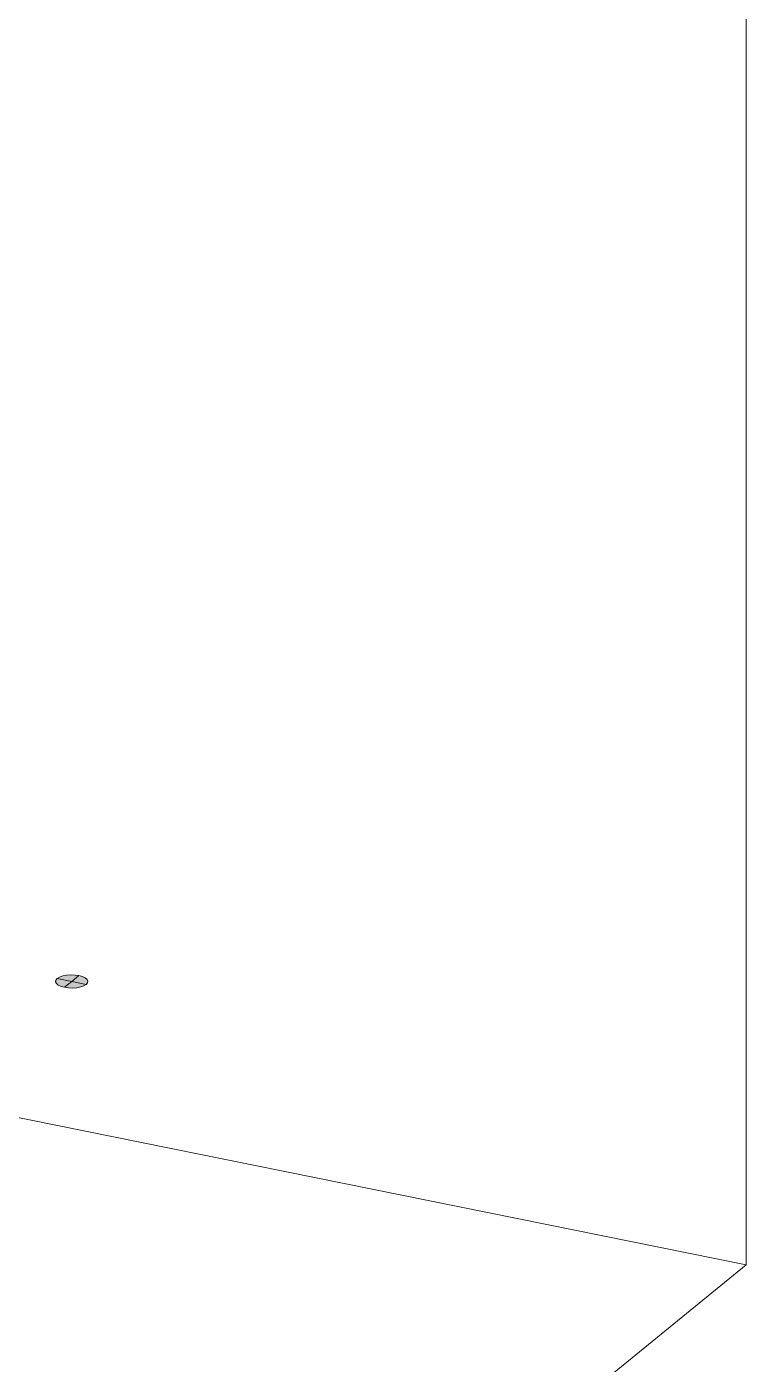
# Model space of a CAD drawing. Header units: inches. Extents: x -8719 to -3484, y -2874 to 4085.
# Drawn here: x -4921.8 to -4743.7, y -676.8 to -345.8 of the extents above; entities that cross this region are included whole.
import ezdxf

# ---------------------------------------------------------------- set-up
doc = ezdxf.new("R2010")
doc.units = ezdxf.units.IN
doc.header["$MEASUREMENT"] = 0
doc.layers.add('G-ANNO-SYMB', color=111, linetype='Continuous', lineweight=9)
doc.layers.add('L-SITE', color=91, linetype='Continuous', lineweight=9)
doc.layers.add('L-SITE-1', color=91, linetype='Continuous', lineweight=9, transparency=0.4)

# ---------------------------------------------------------------- blocks, each defined once
blk = doc.blocks.new('BenchMark - BenchMark-V412-STRUCTURAL - 3D - SOUTHEAST')
at = {"layer": 'L-SITE-1'}
blk.add_hatch(color=256, dxfattribs=at).paths.add_polyline_path([(8353.32, -949.43), (8354.79, -949.26), (8355.29, -949.16), (8356.07, -948.88), (8356.66, -948.53), (8357, -948.13), (8357.07, -947.71), (8356.87, -947.29), (8356.41, -946.91), (8355.73, -946.59), (8354.86, -946.36), (8353.88, -946.22), (8352.84, -946.19), (8351.37, -946.36), (8350.87, -946.45), (8350.08, -946.73), (8349.5, -947.08), (8349.16, -947.48), (8349.09, -947.91), (8349.29, -948.32), (8349.74, -948.7), (8350.43, -949.02), (8351.29, -949.26), (8352.28, -949.4)], flags=0)
at = {"layer": 'L-SITE'}
for q in [(8354.86, -946.36), (8349.5, -947.08), (8351.29, -949.26), (8356.66, -948.53)]:
    blk.add_line((8353.08, -947.81), q, dxfattribs=at)
for points in [[(8356.66, -948.53, 0), (8357, -948.13, 0), (8357.07, -947.71, 0), (8356.87, -947.29, 0), (8356.41, -946.91, 0), (8355.73, -946.59, 0), (8354.86, -946.36, 0), (8353.88, -946.22, 0), (8352.84, -946.19, 0), (8351.81, -946.27, 0), (8350.87, -946.45, 0), (8350.08, -946.73, 0), (8349.5, -947.08, 0)], [(8349.5, -947.08, 0), (8349.16, -947.48, 0), (8349.09, -947.91, 0), (8349.29, -948.32, 0), (8349.74, -948.7, 0), (8350.43, -949.02, 0), (8351.29, -949.26, 0), (8352.28, -949.4, 0), (8353.32, -949.43, 0), (8354.35, -949.35, 0), (8355.29, -949.16, 0), (8356.07, -948.88, 0), (8356.66, -948.53, 0)]]:
    blk.add_polyline3d(points, dxfattribs=at)

msp = doc.modelspace()

# ---------------------------------------------------------------- linework, layer by layer
at = {"layer": 'G-ANNO-SYMB'}
for p in [(-4743.75, 7.47), (-5322.84, -535.01), (-5494.7, -1263.3)]:
    msp.add_line(p, (-4743.75, -652.24), dxfattribs=at)

# ---------------------------------------------------------------- block references
at = {"layer": 'L-SITE'}
msp.add_blockref('BenchMark - BenchMark-V412-STRUCTURAL - 3D - SOUTHEAST', (-13263.77, 365.72), dxfattribs=at)

doc.saveas('drawing.dxf')
